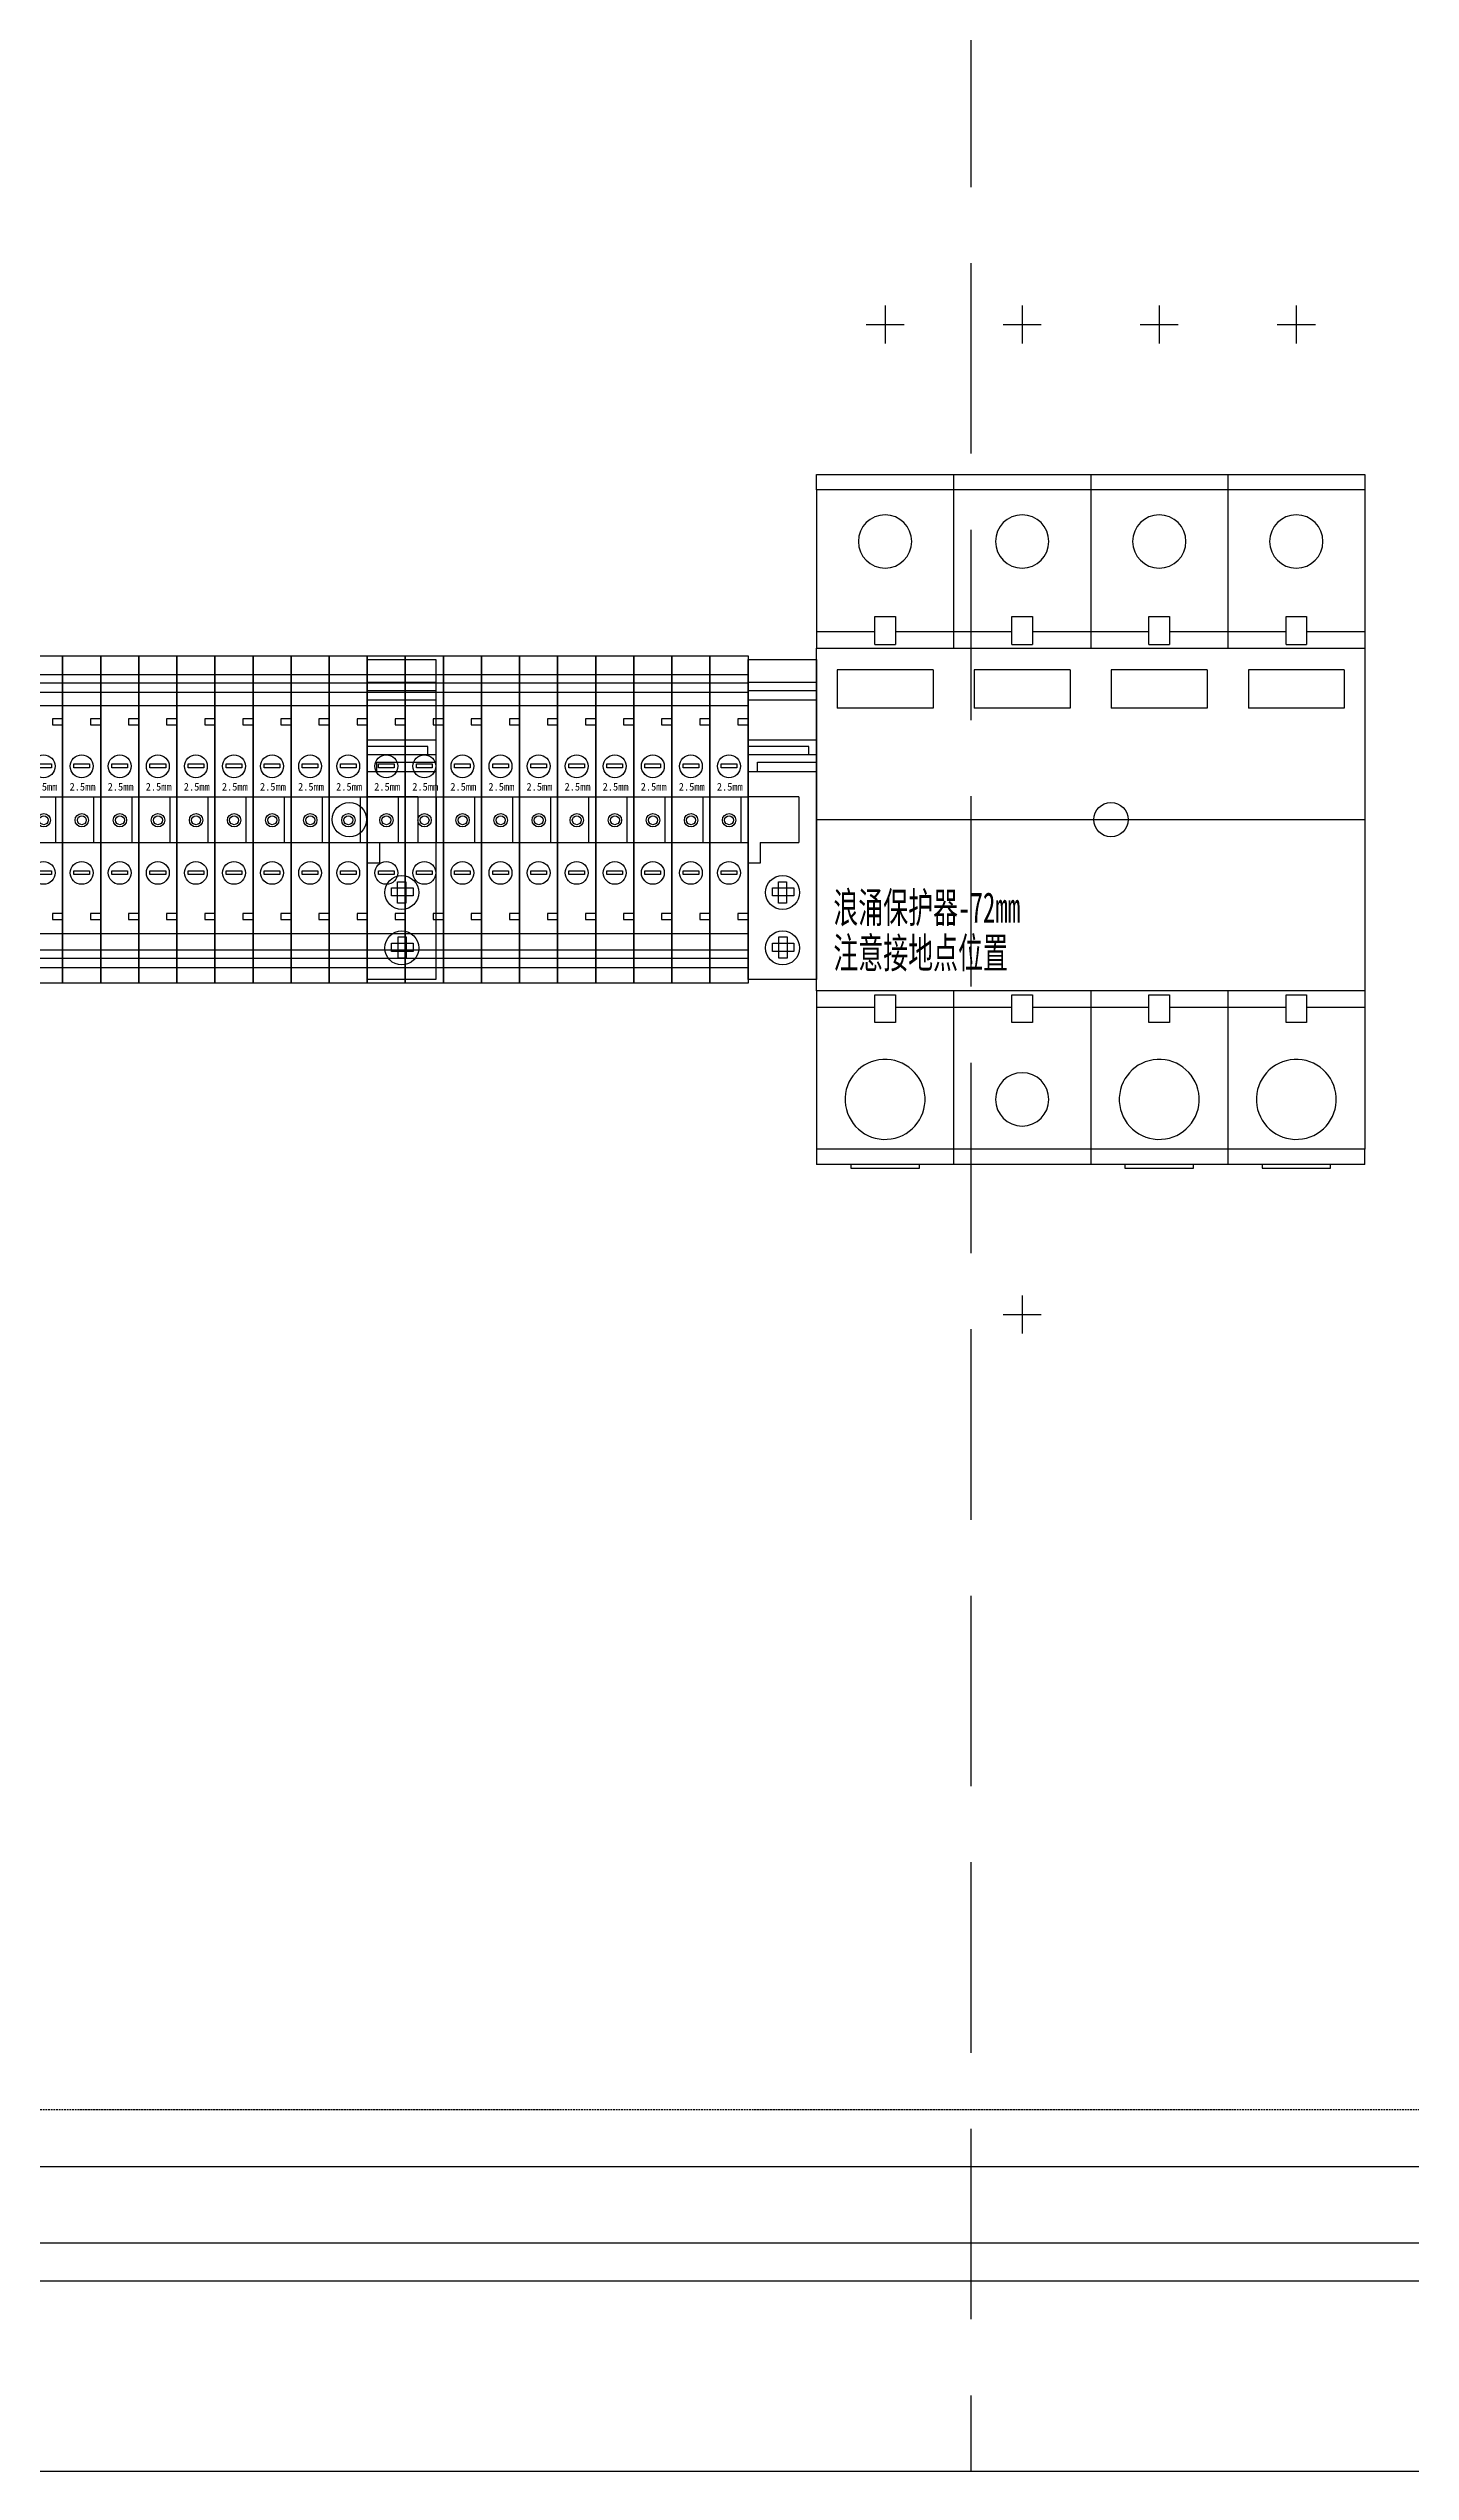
# Model space of a CAD drawing. Extents: x 1608260 to 1608860, y 413774 to 414974.
# Drawn here: x 1608438.8 to 1608617.6, y 413774.1 to 414092.3 of the extents above; entities that cross this region are included whole.
import ezdxf

# ---------------------------------------------------------------- set-up
doc = ezdxf.new("R2010")
doc.units = 0
doc.header["$MEASUREMENT"] = 0
doc.linetypes.add('LYJS-XX', pattern=[0.35, 0.25, -0.1])
for name, color, linetype in [('LY-JS-BJ', 7, 'Continuous'), ('LY-JS-YQJ', 7, 'Continuous'), ('布置图', 20, 'Continuous')]:
    doc.layers.add(name, color=color, linetype=linetype)
doc.layers.add('LY-二次控制图', color=7, linetype='Continuous', lineweight=18)
doc.styles.add('LY-SJ-元器件', font='', dxfattribs={"width": 0.6, "height": 4})
doc.styles.get('LY-SJ-元器件').set_extended_font_data('SimSun')

# ---------------------------------------------------------------- blocks, each defined once
blk = doc.blocks.new('端子堵头')
at = {"layer": 'LY-JS-YQJ'}
for p, q in [((0, 39.03), (9, 39.03)), ((0, 37.96), (9, 37.96)), ((0, 36.73), (9, 36.73)), ((0, 35), (0, 24)), ((9, 35), (9, 24)), ((9, 34.58), (9, 33.47)), ((0, 31.48), (9, 31.48)), ((7.97, 30.59), (0, 30.59)), ((0, 29.53), (9, 29.53)), ((7.97, 29.53), (7.97, 30.59)), ((0, 27.32), (9, 27.32)), ((1.25, 27.32), (1.25, 28.56)), ((1.25, 28.56), (9, 28.56)), ((6.66, 24), (0, 24)), ((6.66, 24), (6.66, 18)), ((1.59, 18), (1.59, 15.27)), ((1.59, 18), (6.66, 18)), ((1.59, 15.27), (0, 15.27))]:
    blk.add_line(p, q, dxfattribs=at)
for points in [[(0, 42), (9, 42), (9, 0), (0, 0)], [(5.06, 12.84), (5.06, 10.03), (3.99, 10.03), (3.99, 12.84)], [(3.2, 12.05), (6.01, 12.05), (6.01, 10.99), (3.2, 10.99)], [(3.2, 4.76), (6.01, 4.76), (6.01, 3.69), (3.2, 3.69)], [(5.13, 5.6), (5.13, 2.79), (4.06, 2.79), (4.06, 5.6)]]:
    blk.add_lwpolyline(points, close=True, dxfattribs=at)
for centre in [(4.54, 11.43), (4.54, 4.14)]:
    blk.add_circle(centre, 2.23, dxfattribs=at)
blk = doc.blocks.new('UK-2.5 5组')
at = {"layer": 'LY-JS-YQJ'}
for p, q in [((0, 19.03), (5, 19.03)), ((0, 17.96), (5, 17.96)), ((0, 16.73), (5, 16.73)), ((5, 19.03), (10, 19.03)), ((5, 17.96), (10, 17.96)), ((5, 16.73), (10, 16.73)), ((10, 19.03), (15, 19.03)), ((10, 17.96), (15, 17.96)), ((10, 16.73), (15, 16.73)), ((15, 19.03), (20, 19.03)), ((15, 17.96), (20, 17.96)), ((15, 16.73), (20, 16.73)), ((5, 13.21), (3.66, 13.21)), ((3.66, 13.21), (3.66, 12.43)), ((10, 13.21), (8.66, 13.21)), ((8.66, 13.21), (8.66, 12.43)), ((15, 13.21), (13.66, 13.21)), ((13.66, 13.21), (13.66, 12.43)), ((20, 13.21), (18.66, 13.21)), ((18.66, 13.21), (18.66, 12.43)), ((3.66, 12.43), (5, 12.43)), ((5, 12.43), (5, 11.32)), ((8.66, 12.43), (10, 12.43)), ((10, 12.43), (10, 11.32)), ((13.66, 12.43), (15, 12.43)), ((15, 12.43), (15, 11.32)), ((18.66, 12.43), (20, 12.43)), ((0, 3), (5, 3)), ((4.07, 3), (4.07, -3)), ((5, 3), (10, 3)), ((9.07, 3), (9.07, -3)), ((10, 3), (15, 3)), ((14.07, 3), (14.07, -3)), ((15, 3), (20, 3)), ((19.07, 3), (19.07, -3)), ((0, -3), (5, -3)), ((5, -3), (10, -3)), ((10, -3), (15, -3)), ((15, -3), (20, -3)), ((5, -12.33), (3.66, -12.33)), ((3.66, -12.33), (3.66, -13.11)), ((10, -12.33), (8.66, -12.33)), ((8.66, -12.33), (8.66, -13.11)), ((15, -12.33), (13.66, -12.33)), ((13.66, -12.33), (13.66, -13.11)), ((20, -12.33), (18.66, -12.33)), ((18.66, -12.33), (18.66, -13.11)), ((3.66, -13.11), (5, -13.11)), ((8.66, -13.11), (10, -13.11)), ((13.66, -13.11), (15, -13.11)), ((18.66, -13.11), (20, -13.11)), ((0, -17.12), (5, -17.12)), ((0, -18.19), (5, -18.19)), ((5, -17.12), (10, -17.12)), ((5, -18.19), (10, -18.19)), ((10, -17.12), (15, -17.12)), ((10, -18.19), (15, -18.19)), ((15, -17.12), (20, -17.12)), ((15, -18.19), (20, -18.19)), ((0, -19.42), (5, -19.42)), ((5, -19.42), (10, -19.42)), ((10, -19.42), (15, -19.42)), ((15, -19.42), (20, -19.42))]:
    blk.add_line(p, q, dxfattribs=at)
at = {"layer": 'LY-JS-YQJ', "color": 6}
for p, q in [((20, 19.03), (25, 19.03)), ((20, 17.96), (25, 17.96)), ((20, 16.73), (25, 16.73)), ((25, 13.21), (23.66, 13.21)), ((23.66, 13.21), (23.66, 12.43)), ((20, 12.43), (20, 11.32)), ((23.66, 12.43), (25, 12.43)), ((25, 12.43), (25, 11.32)), ((20, 3), (25, 3)), ((24.07, 3), (24.07, -3)), ((20, -3), (25, -3)), ((25, -12.33), (23.66, -12.33)), ((23.66, -12.33), (23.66, -13.11)), ((23.66, -13.11), (25, -13.11)), ((20, -17.12), (25, -17.12)), ((20, -18.19), (25, -18.19)), ((20, -19.42), (25, -19.42))]:
    blk.add_line(p, q, dxfattribs=at)
at = {"layer": 'LY-JS-YQJ'}
for points in [[(0, 21.5), (5, 21.5), (5, -21.5), (0, -21.5)], [(5, 21.5), (10, 21.5), (10, -21.5), (5, -21.5)], [(10, 21.5), (15, 21.5), (15, -21.5), (10, -21.5)], [(15, 21.5), (20, 21.5), (20, -21.5), (15, -21.5)], [(0, 15), (5, 15), (5, -15), (0, -15)], [(5, 15), (10, 15), (10, -15), (5, -15)], [(10, 15), (15, 15), (15, -15), (10, -15)], [(15, 15), (20, 15), (20, -15), (15, -15)], [(1.47, 7.3), (3.53, 7.3), (3.53, 6.79), (1.47, 6.79)], [(6.47, 7.3), (8.53, 7.3), (8.53, 6.79), (6.47, 6.79)], [(11.47, 7.3), (13.53, 7.3), (13.53, 6.79), (11.47, 6.79)], [(16.47, 7.3), (18.53, 7.3), (18.53, 6.79), (16.47, 6.79)], [(1.47, -6.71), (3.53, -6.71), (3.53, -7.23), (1.47, -7.23)], [(6.47, -6.71), (8.53, -6.71), (8.53, -7.23), (6.47, -7.23)], [(11.47, -6.71), (13.53, -6.71), (13.53, -7.23), (11.47, -7.23)], [(16.47, -6.71), (18.53, -6.71), (18.53, -7.23), (16.47, -7.23)]]:
    blk.add_lwpolyline(points, close=True, dxfattribs=at)
at = {"layer": 'LY-JS-YQJ', "color": 6}
for points in [[(20, 21.5), (25, 21.5), (25, -21.5), (20, -21.5)], [(20, 15), (25, 15), (25, -15), (20, -15)], [(21.47, 7.3), (23.53, 7.3), (23.53, 6.79), (21.47, 6.79)], [(21.47, -6.71), (23.53, -6.71), (23.53, -7.23), (21.47, -7.23)]]:
    blk.add_lwpolyline(points, close=True, dxfattribs=at)
at = {"layer": 'LY-JS-YQJ'}
for centre, radius in [((2.5, 7), 1.5), ((7.5, 7), 1.5), ((12.5, 7), 1.5), ((17.5, 7), 1.5), ((2.52, -0.08), 0.879), ((2.52, -0.08), 0.879), ((2.52, -0.08), 0.59), ((7.52, -0.08), 0.879), ((7.52, -0.08), 0.879), ((7.52, -0.08), 0.59), ((12.52, -0.08), 0.879), ((12.52, -0.08), 0.879), ((12.52, -0.08), 0.59), ((17.52, -0.08), 0.879), ((17.52, -0.08), 0.879), ((17.52, -0.08), 0.59), ((2.5, -7), 1.5), ((7.5, -7), 1.5), ((12.5, -7), 1.5), ((17.5, -7), 1.5)]:
    blk.add_circle(centre, radius, dxfattribs=at)
at = {"layer": 'LY-JS-YQJ', "color": 6}
for centre, radius in [((22.5, 7), 1.5), ((22.52, -0.08), 0.879), ((22.52, -0.08), 0.879), ((22.52, -0.08), 0.59), ((22.5, -7), 1.5)]:
    blk.add_circle(centre, radius, dxfattribs=at)
at = {"layer": 'LY-JS-YQJ', "char_height": 1, "width": 2.5692, "attachment_point": 1}
for insert in [(0.91, 4.81), (5.91, 4.81), (10.91, 4.81), (15.91, 4.81)]:
    blk.add_mtext('2.5mm', dxfattribs=dict(at, insert=insert))
at = {"layer": 'LY-JS-YQJ', "color": 6, "insert": (20.91, 4.81), "char_height": 1, "width": 2.5692, "attachment_point": 1}
blk.add_mtext('2.5mm', dxfattribs=at)
blk = doc.blocks.new('浪涌保护器 72mm-2022.1')
at = {"color": 1, "linetype": 'ByBlock'}
for p, q in [((9, 67.5), (9, 62.5)), ((27, 67.5), (27, 62.5)), ((45, 67.5), (45, 62.5)), ((63, 67.5), (63, 62.5)), ((6.5, 65), (11.5, 65)), ((24.5, 65), (29.5, 65)), ((42.5, 65), (47.5, 65)), ((60.5, 65), (65.5, 65)), ((0, 0), (72, 0)), ((27, -62.5), (27, -67.5)), ((24.5, -65), (29.5, -65))]:
    blk.add_line(p, q, dxfattribs=at)
at = {"color": 0, "linetype": 'Continuous', "lineweight": 25}
for p, q in [((0, 43.3), (0, 45.3)), ((0, 45.3), (18, 45.3)), ((18, 45.3), (18, 22.5)), ((18, 45.3), (36, 45.3)), ((36, 45.3), (54, 45.3)), ((36, 45.3), (36, 22.5)), ((54, 45.3), (72, 45.3)), ((54, 45.3), (54, 22.5)), ((72, 45.3), (72, 43.3)), ((0, 43.3), (0, 22.5)), ((18, 43.3), (0, 43.3)), ((36, 43.3), (18, 43.3)), ((54, 43.3), (36, 43.3)), ((72, 43.3), (54, 43.3)), ((72, 43.3), (72, 22.5)), ((7.65, 23), (7.65, 26.65)), ((7.65, 26.65), (10.35, 26.65)), ((10.35, 26.65), (10.35, 23)), ((25.65, 26.65), (28.35, 26.65)), ((25.65, 23), (25.65, 26.65)), ((28.35, 26.65), (28.35, 23)), ((43.65, 23), (43.65, 26.65)), ((43.65, 26.65), (46.35, 26.65)), ((46.35, 26.65), (46.35, 23)), ((61.65, 23), (61.65, 26.65)), ((61.65, 26.65), (64.35, 26.65)), ((64.35, 26.65), (64.35, 23)), ((7.65, 24.65), (0, 24.65)), ((18, 24.65), (10.35, 24.65)), ((25.65, 24.65), (18, 24.65)), ((36, 24.65), (28.35, 24.65)), ((43.65, 24.65), (36, 24.65)), ((54, 24.65), (46.35, 24.65)), ((61.65, 24.65), (54, 24.65)), ((72, 24.65), (64.35, 24.65)), ((15.3, 19.65), (2.7, 19.65)), ((2.7, 19.65), (2.7, 14.65)), ((15.3, 19.65), (15.3, 14.65)), ((33.3, 19.65), (20.7, 19.65)), ((20.7, 19.65), (20.7, 14.65)), ((33.3, 19.65), (33.3, 14.65)), ((51.3, 19.65), (38.7, 19.65)), ((38.7, 19.65), (38.7, 14.65)), ((51.3, 19.65), (51.3, 14.65)), ((69.3, 19.65), (56.7, 19.65)), ((56.7, 19.65), (56.7, 14.65)), ((69.3, 19.65), (69.3, 14.65)), ((15.3, 14.65), (2.7, 14.65)), ((33.3, 14.65), (20.7, 14.65)), ((51.3, 14.65), (38.7, 14.65)), ((69.3, 14.65), (56.7, 14.65)), ((0, -22.5), (0, -43.3)), ((0, -24.65), (7.65, -24.65)), ((7.65, -26.65), (7.65, -23)), ((10.35, -23), (10.35, -26.65)), ((10.35, -24.65), (18, -24.65)), ((18, -22.5), (18, -45.3)), ((18, -24.65), (25.65, -24.65)), ((25.65, -26.65), (25.65, -23)), ((28.35, -23), (28.35, -26.65)), ((28.35, -24.65), (36, -24.65)), ((36, -22.5), (36, -45.3)), ((36, -24.65), (43.65, -24.65)), ((43.65, -26.65), (43.65, -23)), ((46.35, -23), (46.35, -26.65)), ((46.35, -24.65), (54, -24.65)), ((54, -22.5), (54, -45.3)), ((54, -24.65), (61.65, -24.65)), ((61.65, -26.65), (61.65, -23)), ((64.35, -23), (64.35, -26.65)), ((64.35, -24.65), (72, -24.65)), ((72, -22.5), (72, -43.3)), ((10.35, -26.65), (7.65, -26.65)), ((28.35, -26.65), (25.65, -26.65)), ((46.35, -26.65), (43.65, -26.65)), ((64.35, -26.65), (61.65, -26.65)), ((0, -43.3), (0, -45.3)), ((18, -43.3), (0, -43.3)), ((36, -43.3), (18, -43.3)), ((54, -43.3), (36, -43.3)), ((72, -43.3), (54, -43.3)), ((72, -45.3), (72, -43.3)), ((18, -45.3), (0, -45.3)), ((4.5, -45.3), (4.5, -45.8)), ((4.5, -45.8), (13.5, -45.8)), ((13.5, -45.8), (13.5, -45.3)), ((36, -45.3), (18, -45.3)), ((54, -45.3), (36, -45.3)), ((40.5, -45.3), (40.5, -45.8)), ((40.5, -45.8), (49.5, -45.8)), ((49.5, -45.8), (49.5, -45.3)), ((72, -45.3), (54, -45.3)), ((58.5, -45.3), (58.5, -45.8)), ((58.5, -45.8), (67.5, -45.8)), ((67.5, -45.8), (67.5, -45.3))]:
    blk.add_line(p, q, dxfattribs=at)
at = {"color": 0}
for p, q in [((7.65, 23), (10.35, 23)), ((25.65, 23), (28.35, 23)), ((43.65, 23), (46.35, 23)), ((61.65, 23), (64.35, 23)), ((7.65, -23), (10.35, -23)), ((25.65, -23), (28.35, -23)), ((43.65, -23), (46.35, -23)), ((61.65, -23), (64.35, -23))]:
    blk.add_line(p, q, dxfattribs=at)
at = {"color": 0, "linetype": 'ByBlock'}
blk.add_lwpolyline([(0, 22.5), (72, 22.5), (72, -22.5), (0, -22.5)], close=True, dxfattribs=at)
at = {"color": 0, "linetype": 'Continuous', "lineweight": 25}
for centre, radius, start, end in [((9, 36.52), 3.5, 0, 180), ((27, 36.52), 3.5, 0, 180), ((45, 36.52), 3.5, 0, 180), ((63, 36.52), 3.5, 0, 180), ((9, 36.52), 3.5, 180, 0), ((27, 36.52), 3.5, 180, 0), ((45, 36.52), 3.5, 180, 0), ((63, 36.52), 3.5, 180, 0), ((9, -36.75), 5.25, 93.0713, 273.0713), ((9, -36.75), 5.25, 273.0713, 93.0713), ((45, -36.75), 5.25, 93.0713, 273.0713), ((45, -36.75), 5.25, 273.0713, 93.0713), ((63, -36.75), 5.25, 93.0713, 273.0713), ((63, -36.75), 5.25, 273.0713, 93.0713), ((27, -36.75), 3.5, 0, 180), ((27, -36.75), 3.5, 180, 0)]:
    blk.add_arc(centre, radius, start, end, dxfattribs=at)
at = {"color": 4, "linetype": 'ByBlock', "style": 'LY-SJ-元器件', "width": 0.6}
for s, p in [('浪涌保护器-72mm', (2.21, -13.55)), ('注意接地点位置', (2.21, -19.51))]:
    blk.add_text(s, height=4, dxfattribs=at).set_placement(p)
blk = doc.blocks.new('600-1200-明-底板')
at = {"layer": 'LY-JS-BJ', "color": 1}
blk.add_lwpolyline([(-237, 560), (237, 560), (260, 537), (260, -537), (237, -560), (-237, -560), (-260, -537), (-260, 537)], close=True, dxfattribs=at)

msp = doc.modelspace()

# ---------------------------------------------------------------- linework, layer by layer
at = {"color": 6}
for centre in [(1608478.28, 413991.07), (1608578.28, 413991.07)]:
    msp.add_circle(centre, 2.25, dxfattribs=at)
at = {"layer": 'LY-JS-BJ', "color": 6, "linetype": 'LYJS-XX', "ltscale": 100}
msp.add_line((1608559.9, 414974.13), (1608559.9, 413774.13), dxfattribs=at)
at = {"layer": 'LY-JS-BJ', "color": 6, "ltscale": 50}
for points in [[(1608284.9, 414949.13), (1608834.9, 414949.13), (1608834.9, 413799.13), (1608284.9, 413799.13)], [(1608289.9, 414944.13), (1608829.9, 414944.13), (1608829.9, 413804.13), (1608289.9, 413804.13)]]:
    msp.add_lwpolyline(points, close=True, dxfattribs=at)
at = {"layer": 'LY-JS-BJ', "color": 6, "linetype": 'LYJS-XX', "lineweight": -3}
msp.add_lwpolyline([(1608307.4, 414926.63), (1608812.4, 414926.63), (1608812.4, 413821.63), (1608307.4, 413821.63)], close=True, dxfattribs=at)
at = {"layer": '布置图', "ltscale": 50}
msp.add_lwpolyline([(1608259.9, 414974.13), (1608859.9, 414974.13), (1608859.9, 413774.13), (1608259.9, 413774.13)], close=True, dxfattribs=at)

# ---------------------------------------------------------------- block references
at = {"color": 6}
msp.add_blockref('浪涌保护器 72mm-2022.1', (1608539.62, 413991.07), dxfattribs=at)
at = {"layer": 'LY-JS-BJ', "color": 6, "ltscale": 50}
msp.add_blockref('600-1200-明-底板', (1608559.9, 414374.13), dxfattribs=at)
at = {"layer": 'LY-二次控制图', "color": 6, "lineweight": -3}
for name, p in [('UK-2.5 5组', (1608430.62, 413991.07)), ('UK-2.5 5组', (1608455.62, 413991.07)), ('UK-2.5 5组', (1608480.62, 413991.07)), ('端子堵头', (1608480.62, 413970.07)), ('UK-2.5 5组', (1608505.62, 413991.07)), ('端子堵头', (1608530.62, 413970.07))]:
    msp.add_blockref(name, p, dxfattribs=at)

doc.saveas('drawing.dxf')
